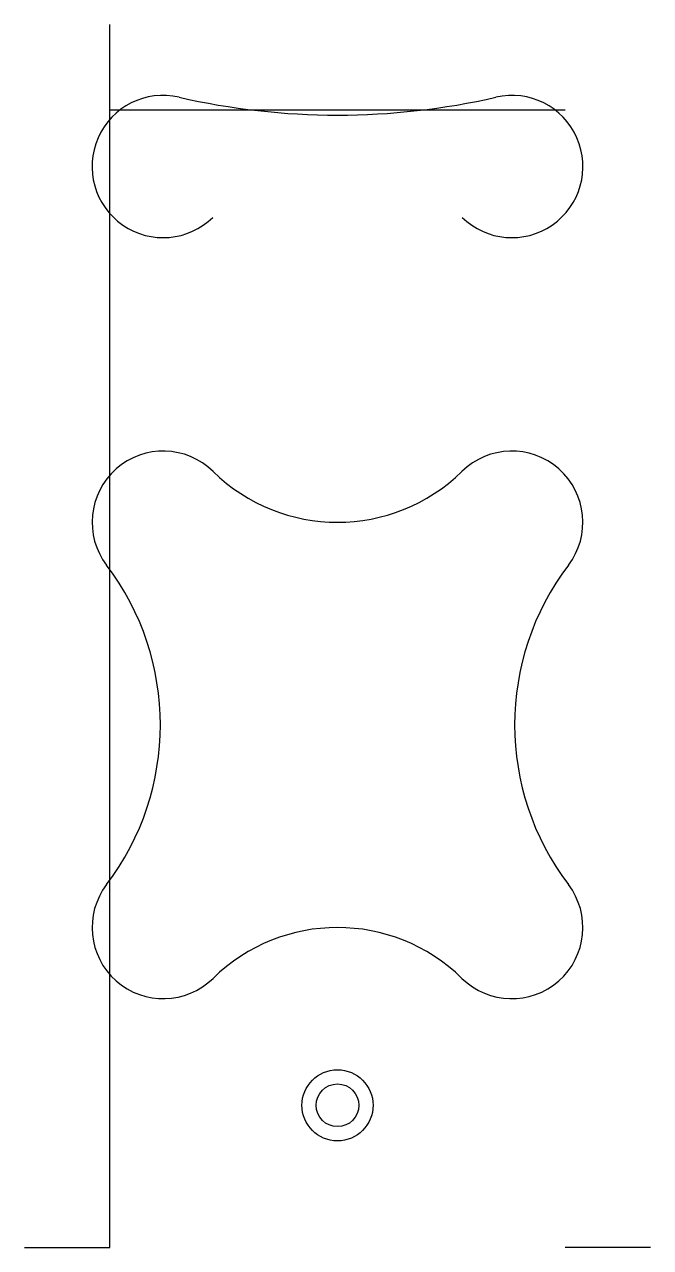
# Model space of a CAD drawing. Header units: inches. Extents: x 15.7 to 59.7, y -67.2 to 18.8.
import ezdxf

# ---------------------------------------------------------------- set-up
doc = ezdxf.new("R2010")
doc.units = ezdxf.units.IN
doc.header["$MEASUREMENT"] = 0
doc.layers.get('0').update_dxf_attribs({"true_color": 0xc2ced6})

msp = doc.modelspace()

# ---------------------------------------------------------------- linework, layer by layer
for p, q in [((21.685, -67.17, 13.5), (21.685, 18.83, 13.5)), ((21.685, 12.83, 13.5), (53.685, 12.83, 13.5)), ((15.685, -67.17, 13.5), (21.685, -67.17, 13.5)), ((59.685, -67.17, 13.5), (53.685, -67.17, 13.5))]:
    msp.add_line(p, q)
for radius in [2.5, 1.5]:
    msp.add_circle((37.685, -57.17, 2), radius)
for centre, radius, start, end in [((25.434, 8.84, 2), 5, 77.1291, 314.40195), ((49.937, 8.84, 2), 5, 225.59805, 102.8709), ((37.685, 62.458, 2), 50, 257.1291, 282.8709), ((25.438, -16.17, 2), 5, 45.58469, 217.20813), ((49.933, -16.17, 2), 5, 322.79187, 134.41531), ((37.685, -3.67, 2), 12.5, 225.58469, 314.41531), ((6.67, -30.42, 2), 18.565, 322.79187, 37.20813), ((68.701, -30.42, 2), 18.565, 142.79187, 217.20813), ((25.438, -44.67, 2), 5, 142.79187, 314.41531), ((49.933, -44.67, 2), 5, 225.58469, 37.20813), ((37.685, -57.17, 2), 12.5, 45.58469, 134.41531)]:
    msp.add_arc(centre, radius, start, end)

doc.saveas('drawing.dxf')
